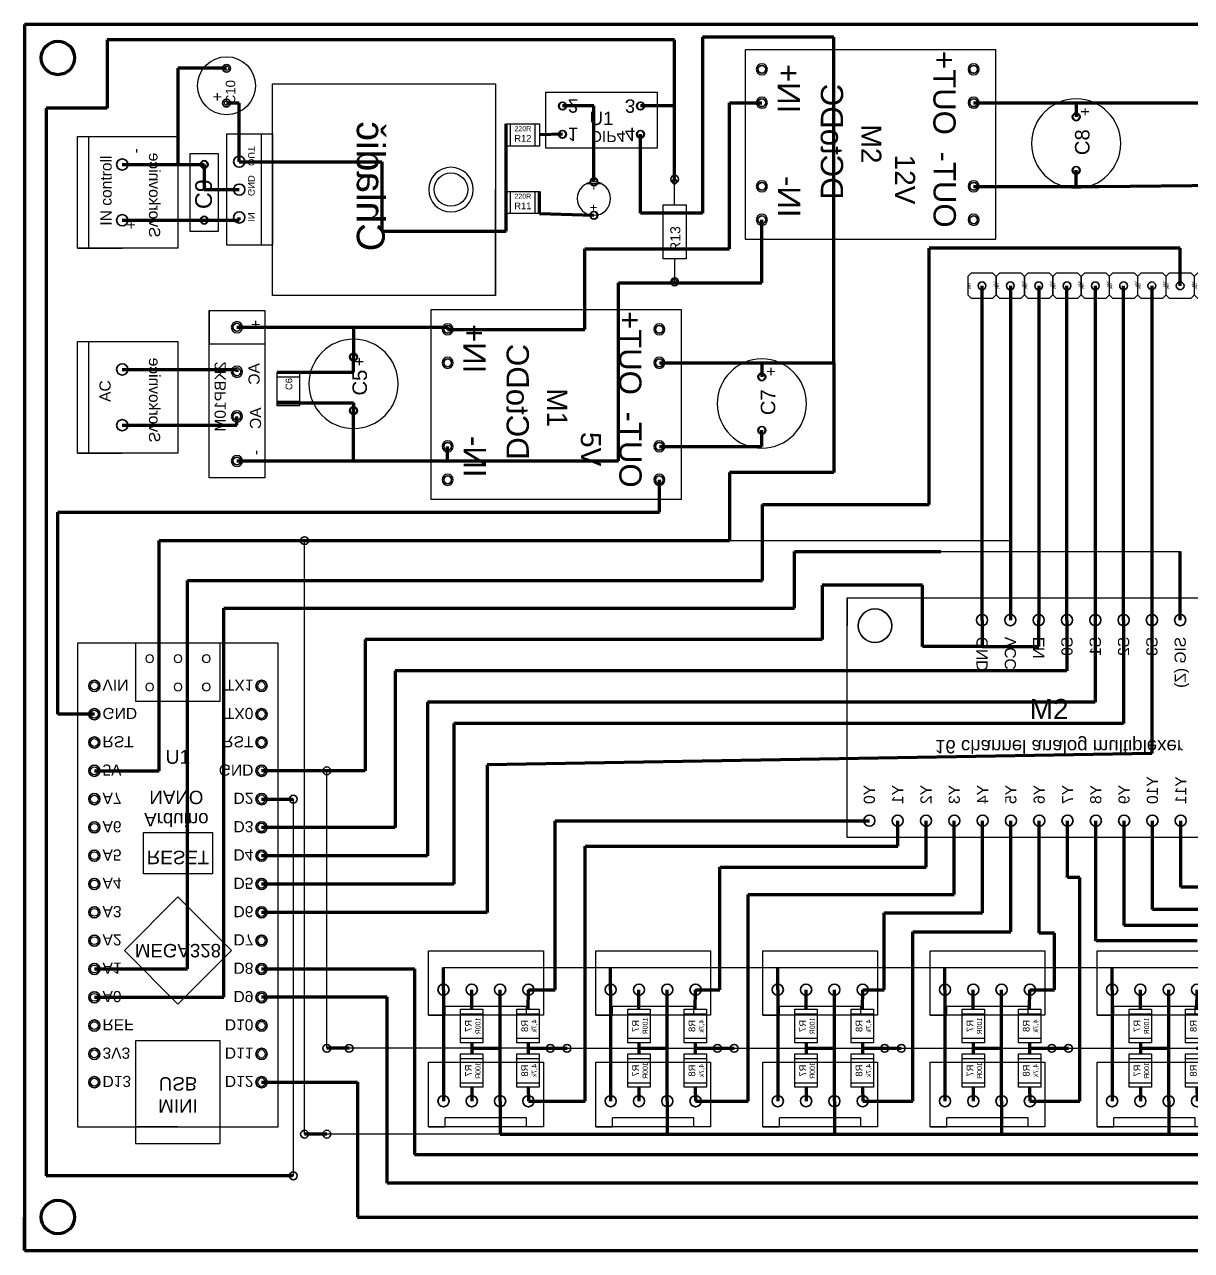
# Model space of a CAD drawing. Header units: millimetres. Extents: x -113 to 59, y -3 to 334.
# Drawn here: x -113.2 to -8.4, y 224.2 to 334.2 of the extents above; entities that cross this region are included whole.
import ezdxf
from ezdxf.enums import TextEntityAlignment as Align

# ---------------------------------------------------------------- set-up
doc = ezdxf.new("R2010")
doc.units = ezdxf.units.MM
for name, color, linetype, lineweight in [('Cesty', 90, 'Continuous', 106), ('Deska', 10, 'Continuous', 70), ('Díry', 106, 'Continuous', 35), ('Díry-šrouby', 10, 'Continuous', 70)]:
    doc.layers.add(name, color=color, linetype=linetype, lineweight=lineweight)
for name, color, linetype in [('Drátové propojky', 172, 'Continuous'), ('Díry-poznámky', 40, 'Continuous'), ('SMD součástky', 172, 'Continuous'), ('Součástky', 212, 'Continuous')]:
    doc.layers.add(name, color=color, linetype=linetype)
doc.styles.get("Standard").update_dxf_attribs({"font": 'arial.ttf'})

# ---------------------------------------------------------------- blocks, each defined once
blk = doc.blocks.new('*U118')
blk.add_circle((0, 0), 0.35)
blk = doc.blocks.new('*U119')
at = {"color": 0, "linetype": 'ByBlock', "lineweight": -2, "transparency": 16777216}
for p in [(-5.08, 2.54), (-2.54, 2.54), (0, 2.54), (-5.08, 0), (-2.54, 0), (0, 0)]:
    blk.add_blockref('*U118', p, dxfattribs=at)
blk = doc.blocks.new('*U120')
blk.add_circle((0, 0), 0.35)
blk = doc.blocks.new('*U121')
at = {"color": 0, "linetype": 'ByBlock', "lineweight": -2, "transparency": 16777216}
for p in [(0, 0), (0, -2.54), (0, -5.08), (0, -7.62), (0, -10.16), (0, -12.7), (0, -15.24), (0, -17.78), (0, -20.32), (0, -22.86), (0, -25.4), (0, -27.94), (0, -30.48), (0, -33.02), (0, -35.56)]:
    blk.add_blockref('*U120', p, dxfattribs=at)
blk = doc.blocks.new('*U122')
blk.add_circle((0, 0), 0.35)
blk = doc.blocks.new('*U123')
at = {"color": 0, "linetype": 'ByBlock', "lineweight": -2, "transparency": 16777216}
for p in [(0, 0), (0, -2.54), (0, -5.08), (0, -7.62), (0, -10.16), (0, -12.7), (0, -15.24), (0, -17.78), (0, -20.32), (0, -22.86), (0, -25.4), (0, -27.94), (0, -30.48), (0, -33.02), (0, -35.56)]:
    blk.add_blockref('*U122', p, dxfattribs=at)
blk = doc.blocks.new('Arduino NANO')
for p, q in [((-3.8, 43.4), (-3.8, 44.9)), ((-3.8, 44.9), (3.8, 44.9)), ((3.8, 44.9), (3.8, 35.7)), ((-9, 0), (-9, 43.4)), ((-9, 43.4), (9, 43.4)), ((0, 43.4), (-3.8, 43.4)), ((-3.8, 35.7), (-3.8, 43.4)), ((0, 43.4), (7.5, 43.4)), ((9, 43.4), (9, 0)), ((3.8, 35.7), (-3.8, 35.7)), ((-4.81, 27.59), (0, 32.4)), ((0, 32.4), (4.81, 27.59)), ((0, 22.78), (-4.81, 27.59)), ((4.81, 27.59), (0, 22.78)), ((3.1, 20.7), (-3.1, 20.7)), ((-3.1, 20.7), (-3.1, 17)), ((3.1, 17), (3.1, 20.7)), ((-3.1, 17), (0, 17)), ((0, 17), (3.1, 17)), ((-3.8, 0), (-3.8, 5.2)), ((-3.8, 5.2), (3.8, 5.2)), ((3.8, 5.2), (3.8, 0)), ((9, 0), (-9, 0)), ((0, 0), (-3.8, 0))]:
    blk.add_line(p, q)
at = {"xscale": -1}
blk.add_blockref('*U123', (-7.5, 39.4), dxfattribs=at)
for name, p in [('*U121', (7.5, 39.4)), ('*U119', (2.54, 1.4))]:
    blk.add_blockref(name, p)
for s, width, insert, char_height, attachment_point in [('MINI\\PUSB', 4.3883, (0, 40.54), 1.2, 5), ('D13', 0.8557, (-6.77, 39.33), 1, 4), ('D12', 0.8557, (6.77, 39.33), 1, 6), ('3V3', 0.8557, (-6.77, 36.79), 1, 4), ('D11', 0.8557, (6.77, 36.79), 1, 6), ('REF', 0.8557, (-6.77, 34.25), 1, 4), ('D10', 0.8557, (6.77, 34.25), 1, 6), ('A0', 0.8557, (-6.77, 31.71), 1, 4), ('D9', 0.8557, (6.77, 31.71), 1, 6), ('A1', 0.8557, (-6.77, 29.17), 1, 4), ('D8', 0.8557, (6.77, 29.17), 1, 6), ('MEGA328', 4.3883, (0, 27.59), 1.2, 5), ('A2', 0.8557, (-6.77, 26.63), 1, 4), ('D7', 0.8557, (6.77, 26.63), 1, 6), ('A3', 0.8557, (-6.77, 24.09), 1, 4), ('D6', 0.8557, (6.77, 24.09), 1, 6), ('A4', 0.8557, (-6.77, 21.55), 1, 4), ('D5', 0.8557, (6.77, 21.55), 1, 6), ('RESET', 4.3883, (0, 19.23), 1.2, 5), ('A5', 0.8557, (-6.77, 19.01), 1, 4), ('D4', 0.8557, (6.77, 19.01), 1, 6), ('A6', 0.8557, (-6.77, 16.47), 1, 4), ('Arduino\\PNANO', 4.3883, (-0.14, 14.84), 1.2, 5), ('D3', 0.8557, (6.77, 16.47), 1, 6), ('A7', 0.8557, (-6.77, 13.93), 1, 4), ('D2', 0.8557, (6.77, 13.93), 1, 6), ('5V', 0.8557, (-6.77, 11.39), 1, 4), ('GND', 0.8557, (6.77, 11.39), 1, 6), ('RST', 0.8557, (-6.77, 8.85), 1, 4), ('RST', 0.8557, (6.77, 8.85), 1, 6), ('GND', 0.8557, (-6.77, 6.31), 1, 4), ('TX0', 0.8557, (6.77, 6.31), 1, 6), ('VIN', 0.8557, (-6.77, 3.77), 1, 4), ('TX1', 0.8557, (6.77, 3.77), 1, 6)]:
    blk.add_mtext_dynamic_manual_height_columns(s, width=width, gutter_width=12.5, heights=[0], dxfattribs=dict(insert=insert, char_height=char_height, attachment_point=attachment_point))
blk.add_attdef('UX', text='', height=1.25).set_placement((0, 10.22), align=Align.MIDDLE_CENTER)
blk = doc.blocks.new('DCtoDC_small')
for p, q in [((0, 0), (0, 22.5)), ((0, 22.5), (17, 22.5)), ((17, 22.5), (17, 0)), ((17, 0), (0, 0))]:
    blk.add_line(p, q)
for centre in [(1.75, 20.5), (4.75, 20.5), (12.25, 20.5), (15.25, 20.5), (1.75, 1.5), (4.75, 1.5), (12.25, 1.5), (15.25, 1.5)]:
    blk.add_circle(centre, 0.5)
at = {"char_height": 2, "attachment_point": 1}
for s, width, insert in [('OUT-', 6.1595, (1.05, 18.91)), ('OUT+', 6.1595, (9.37, 18.89)), ('DCtoDC', 11.4047, (3.55, 8.79)), ('IN-', 6.1595, (1.96, 4.94)), ('IN+', 6.1595, (11.3, 4.92))]:
    blk.add_mtext_dynamic_manual_height_columns(s, width=width, gutter_width=12.5, heights=[0], dxfattribs=dict(at, insert=insert))
blk.add_attdef('VYSTUPNI', (2.88, 13.46), '', height=1.8)
blk.add_attdef('CISLO', text='', height=1.8).set_placement((8.5, 10.43), align=Align.CENTER)
blk = doc.blocks.new('*U205')
blk.add_circle((0, 0), 0.5)
blk = doc.blocks.new('*U206')
at = {"color": 0, "linetype": 'ByBlock', "lineweight": -2, "transparency": 16777216}
for p in [(-17.78, 0), (-15.24, 0), (-12.7, 0), (-10.16, 0), (-7.62, 0), (-5.08, 0), (-2.54, 0), (0, 0)]:
    blk.add_blockref('*U205', p, dxfattribs=at)
blk = doc.blocks.new('*U207')
blk.add_circle((0, 0), 0.5)
blk = doc.blocks.new('*U208')
at = {"color": 0, "linetype": 'ByBlock', "lineweight": -2, "transparency": 16777216}
for p in [(0, 0), (2.54, 0), (5.08, 0), (7.62, 0), (10.16, 0), (12.7, 0), (15.24, 0), (17.78, 0), (20.32, 0), (22.86, 0), (25.4, 0), (27.94, 0), (30.48, 0), (33.02, 0), (35.56, 0), (38.1, 0)]:
    blk.add_blockref('*U207', p, dxfattribs=at)
blk = doc.blocks.new('16-ch-analog-multiplexer')
for p, q in [((42, 21.5), (0, 21.5)), ((0, 21.5), (0, 0)), ((0, 21.5), (0, 20)), ((42, 0), (42, 21.5)), ((0, 0), (0, 2.5)), ((0, 0), (0, 2)), ((0, 0), (42, 0))]:
    blk.add_line(p, q)
for centre in [(2.5, 2.5), (39.5, 2.5)]:
    blk.add_circle(centre, 1.5)
for name, p in [('*U208', (2, 20)), ('*U206', (29.89, 2))]:
    blk.add_blockref(name, p)
at = {"char_height": 1, "rotation": 90}
for s, width, insert, attachment_point in [('Y0', 2.1173, (2, 18.5), 6), ('Y1', 2.1173, (4.54, 18.5), 6), ('Y2', 2.1173, (7.08, 18.5), 6), ('Y3', 2.1173, (9.62, 18.5), 6), ('Y4', 2.1173, (12.16, 18.5), 6), ('Y5', 2.1173, (14.7, 18.5), 6), ('Y6', 2.1173, (17.24, 18.5), 6), ('Y7', 2.1173, (19.78, 18.5), 6), ('Y8', 2.1173, (22.32, 18.5), 6), ('Y9', 2.1173, (24.86, 18.5), 6), ('Y10', 2.1173, (27.4, 18.5), 6), ('Y11', 2.1173, (29.94, 18.5), 6), ('Y12', 2.1173, (32.48, 18.5), 6), ('Y13', 2.1173, (35.02, 18.5), 6), ('Y14', 2.1173, (37.56, 18.5), 6), ('Y15', 2.1173, (40.1, 18.5), 6), ('SIG (Z)', 4.8487, (29.39, 3.5), 1), ('GND', 2.1173, (11.61, 3.5), 1), ('VCC', 2.1173, (14.15, 3.5), 1), ('EN', 2.1173, (16.69, 3.5), 1), ('S0', 2.1173, (19.23, 3.5), 1), ('S1', 2.1173, (21.77, 3.5), 1), ('S2', 2.1173, (24.31, 3.5), 1), ('S3', 2.1173, (26.85, 3.5), 1)]:
    blk.add_mtext_dynamic_manual_height_columns(s, width=width, gutter_width=9, heights=[0], dxfattribs=dict(at, insert=insert, attachment_point=attachment_point))
at = {"insert": (7.88, 13.96), "char_height": 1.2, "attachment_point": 1}
blk.add_mtext_dynamic_manual_height_columns('16 channel analog multiplexer', width=28.0301, gutter_width=9, heights=[0], dxfattribs=at)
blk.add_attdef('CISLO', (16.39, 9.07), '', height=1.8)
blk = doc.blocks.new('*U210')
blk.add_circle((0, 0), 0.5)
blk = doc.blocks.new('*U211')
at = {"color": 0, "linetype": 'ByBlock', "lineweight": -2, "transparency": 16777216}
for p in [(-7.62, 0), (-5.08, 0), (-2.54, 0), (0, 0)]:
    blk.add_blockref('*U210', p, dxfattribs=at)
blk = doc.blocks.new('4-pin-fan-connector')
for p, q in [((8.96, 2.3), (-1.34, 2.3)), ((-1.34, 2.3), (-1.34, -3.5)), ((-1.34, 2.3), (0.16, 2.3)), ((0.16, 2.3), (0.16, 1.5)), ((8.96, 2.3), (7.46, 2.3)), ((7.46, 2.3), (7.46, 1.5)), ((8.96, -3.5), (8.96, 2.3)), ((7.46, 1.5), (0.16, 1.5)), ((8.96, -3.5), (8.96, 0)), ((-1.34, -3.5), (8.96, -3.5))]:
    blk.add_line(p, q)
blk.add_blockref('*U211', (7.62, 0))
blk = doc.blocks.new('*U646')
at = {"layer": 'Součástky', "rotation": 180}
blk.add_blockref('4-pin-fan-connector', (3.81, -0.6), dxfattribs=at)
blk = doc.blocks.new('*U648')
at = {"layer": 'Součástky', "color": 0, "linetype": 'ByBlock', "lineweight": -2, "transparency": 16777216}
for p in [(0, 10), (15, 10), (30, 10), (45, 10), (60, 10), (75, 10), (90, 10), (105, 10), (0, 0), (15, 0), (30, 0), (45, 0), (60, 0), (75, 0), (90, 0), (105, 0)]:
    blk.add_blockref('*U646', p, dxfattribs=at)
blk = doc.blocks.new('Rezistor SMD')
for p, q in [((2.8, 1), (-0.2, 1)), ((-0.2, 1), (-0.2, -1)), ((0.2, 1), (0.2, -1)), ((2.8, 1), (2.3, 1)), ((2.8, 1), (2.4, 1)), ((2.4, 1), (2.4, -1)), ((2.8, -1), (2.8, 1)), ((-0.2, -1), (2.8, -1))]:
    blk.add_line(p, q)
for tag, height, p in [('R', 0.6, (1.3, 0)), ('VALUE', 0.45, (1.3, -0.78))]:
    blk.add_attdef(tag, text='', height=height).set_placement(p, align=Align.CENTER)
blk = doc.blocks.new('*U649')
at = {"layer": 'SMD součástky', "rotation": 90}
for p, values in [((-1.24, -1.3), {'R': 'R7', 'VALUE': '100R'}), ((3.81, -1.3), {'R': 'R8', 'VALUE': '4,7k'})]:
    blk.add_blockref('Rezistor SMD', p, dxfattribs=at).add_auto_attribs(values)
blk = doc.blocks.new('*U650')
at = {"layer": 'Součástky', "color": 0, "linetype": 'ByBlock', "lineweight": -2, "transparency": 16777216}
for p in [(0, 0), (15, 0), (30, 0), (45, 0), (60, 0), (75, 0), (90, 0), (105, 0), (0, -4), (15, -4), (30, -4), (45, -4), (60, -4), (75, -4), (90, -4), (105, -4)]:
    blk.add_blockref('*U649', p, dxfattribs=at)
blk = doc.blocks.new('*U655')
at = {"layer": 'Cesty'}
for p, q in [((1.27, 5), (1.27, -5)), ((-1.27, 0.26), (1.27, 0.26))]:
    blk.add_line(p, q, dxfattribs=at)
blk = doc.blocks.new('*U656')
at = {"layer": 'Cesty', "color": 0, "linetype": 'ByBlock', "lineweight": -2, "transparency": 16777216}
for p in [(0, 0), (15, 0), (30, 0), (45, 0), (60, 0), (75, 0), (90, 0), (105, 0)]:
    blk.add_blockref('*U655', p, dxfattribs=at)
blk = doc.blocks.new('*U657')
at = {"layer": 'Cesty'}
for p, q in [((-3.81, -5), (-3.81, 5)), ((-1.27, 3.76), (-1.27, 5)), ((3.78, 3.76), (3.81, 5)), ((-1.27, -3.24), (-1.27, -5)), ((3.78, -3.24), (3.81, -5))]:
    blk.add_line(p, q, dxfattribs=at)
blk = doc.blocks.new('*U658')
at = {"layer": 'Cesty', "color": 0, "linetype": 'ByBlock', "lineweight": -2, "transparency": 16777216}
for p in [(0, 0), (15, 0), (30, 0), (45, 0), (60, 0), (75, 0), (90, 0), (105, 0)]:
    blk.add_blockref('*U657', p, dxfattribs=at)
blk = doc.blocks.new('*U659')
at = {"layer": 'Cesty'}
for p, q in [((-1.925, 0), (0.075, 0)), ((0.075, 0), (1.575, 0))]:
    blk.add_line(p, q, dxfattribs=at)
at = {"layer": 'Díry'}
for centre in [(0.075, 0), (1.575, 0)]:
    blk.add_circle(centre, 0.35, dxfattribs=at)
blk = doc.blocks.new('*U660')
at = {"layer": 'Díry', "color": 0, "linetype": 'ByBlock', "lineweight": -2, "transparency": 16777216}
for p in [(0, 0), (15, 0), (30, 0), (45, 0), (60, 0), (75, 0), (90, 0), (105, 0)]:
    blk.add_blockref('*U659', p, dxfattribs=at)
blk = doc.blocks.new('*U661')
at = {"layer": 'Drátové propojky'}
blk.add_line((-6.75, 0), (6.75, 0), dxfattribs=at)
blk = doc.blocks.new('*U662')
at = {"layer": 'Drátové propojky', "color": 0, "linetype": 'ByBlock', "lineweight": -2, "transparency": 16777216}
for p in [(0, 0), (15, 0), (30, 0), (45, 0), (60, 0), (75, 0), (90, 0)]:
    blk.add_blockref('*U661', p, dxfattribs=at)
blk = doc.blocks.new('*U663')
at = {"layer": 'Cesty'}
blk.add_line((0, -1.48), (0, 1.48), dxfattribs=at)
blk = doc.blocks.new('*U664')
at = {"layer": 'Cesty', "color": 0, "linetype": 'ByBlock', "lineweight": -2, "transparency": 16777216}
for p in [(0, 0), (15, 0), (30, 0), (45, 0), (60, 0), (75, 0), (90, 0), (105, 0)]:
    blk.add_blockref('*U663', p, dxfattribs=at)
blk = doc.blocks.new('*U651')
at = {"layer": 'Cesty'}
blk.add_line((0, 1), (0, -1), dxfattribs=at)
blk = doc.blocks.new('*U652')
at = {"layer": 'Cesty', "color": 0, "linetype": 'ByBlock', "lineweight": -2, "transparency": 16777216}
for p in [(0, 0), (15, 0), (30, 0), (45, 0), (60, 0), (75, 0), (90, 0), (105, 0)]:
    blk.add_blockref('*U651', p, dxfattribs=at)
blk = doc.blocks.new('Oboustraný kolík přímý (1pin)')
for p, q in [((-2.5, -0.3), (-2.2, 0)), ((-0.3, 0), (-2.2, 0)), ((-0.3, 0), (0, -0.3)), ((-2.5, -0.3), (-2.5, -2)), ((0, -2), (0, -0.3)), ((-2.5, -2), (-2.2, -2.3)), ((0, -2), (-0.3, -2.3)), ((-2.2, -2.3), (-0.3, -2.3))]:
    blk.add_line(p, q)
blk.add_circle((-1.25, -1.15), 0.35)
at = {"char_height": 0.2, "attachment_point": 1}
for insert, rotation in [((-2.24, -0.84), 270), ((-0.24, -1.61), 90)]:
    blk.add_mtext_dynamic_manual_height_columns('řada', width=0.3606, gutter_width=12.5, heights=[0], dxfattribs=dict(at, insert=insert, rotation=rotation))
blk = doc.blocks.new('Oboustraný kolík přímý')
at = {"layer": 'Součástky'}
blk.add_blockref('Oboustraný kolík přímý (1pin)', (0, 0), dxfattribs=at)
blk = doc.blocks.new('*U653')
at = {"layer": 'Cesty'}
blk.add_blockref('Oboustraný kolík přímý', (1.25, 1.15), dxfattribs=at)
blk = doc.blocks.new('*U654')
at = {"layer": 'Cesty', "color": 0, "linetype": 'ByBlock', "lineweight": -2, "transparency": 16777216}
for p in [(0, 0), (2.54, 0), (5.08, 0), (7.62, 0), (10.16, 0), (12.7, 0), (15.24, 0), (17.78, 0), (20.32, 0)]:
    blk.add_blockref('*U653', p, dxfattribs=at)
blk = doc.blocks.new('Svorkovnice')
for p, q in [((7.5, 5), (-2.5, 5)), ((-2.5, 5), (-2.5, -4)), ((7.5, -4), (7.5, 5)), ((-2.5, -4), (-2.5, 0)), ((-2.5, -4), (-2.5, -3)), ((-2.5, -3), (7.5, -3)), ((-2.5, -4), (7.5, -4))]:
    blk.add_line(p, q)
for centre in [(0, 0), (5, 0)]:
    blk.add_circle(centre, 0.5)
at = {"insert": (-1.55, 3.4), "char_height": 1, "attachment_point": 1}
blk.add_mtext_dynamic_manual_height_columns('Svorkovnice', width=1.7485, gutter_width=12.5, heights=[0], dxfattribs=at)
blk = doc.blocks.new('*U231')
blk.add_circle((0, 0), 0.5)
blk = doc.blocks.new('*U232')
at = {"color": 0, "linetype": 'ByBlock', "lineweight": -2, "transparency": 16777216}
for p in [(-12, 0), (-8, 0), (-4, 0), (0, 0)]:
    blk.add_blockref('*U231', p, dxfattribs=at)
blk = doc.blocks.new('Diodový můstek 2KBP10M')
for p, q in [((13.5, 2.5), (-1.5, 2.5)), ((-1.5, 2.5), (-1.5, -2.5)), ((-1.5, 2.5), (1.5, 2.5)), ((1.5, 2.5), (1.5, -2.5)), ((13.5, -2.5), (13.5, 2.5)), ((-1.5, -2.5), (13.5, -2.5))]:
    blk.add_line(p, q)
blk.add_blockref('*U232', (12, 0))
at = {"char_height": 1, "attachment_point": 1}
for s, insert in [('2KBP10M', (3.08, 2)), ('AC', (3.22, -1.04)), ('+', (-0.65, -1.17)), ('AC', (7.19, -1.17)), ('-', (11.01, -1.17))]:
    blk.add_mtext_dynamic_manual_height_columns(s, width=2.8197, gutter_width=12.5, heights=[0], dxfattribs=dict(at, insert=insert))
blk = doc.blocks.new('*U236')
blk.add_circle((0, 0), 0.3)
blk = doc.blocks.new('*U235')
at = {"color": 0, "linetype": 'ByBlock', "lineweight": -2, "transparency": 16777216}
for p in [(0, 0), (4.8, 0)]:
    blk.add_blockref('*U236', p, dxfattribs=at)
blk = doc.blocks.new('BLOCK5')
blk.add_circle((2.4, 0), 4)
blk.add_blockref('*U235', (0, 0))
blk.add_attdef('C', (1.11, -1.2), '', height=1.3)
blk = doc.blocks.new('Kondenzátor SMD 1206')
for p, q in [((2.8, 1), (-0.2, 1)), ((-0.2, 1), (-0.2, -1)), ((0.2, 1), (0.2, -1)), ((2.8, 1), (2.3, 1)), ((2.8, 1), (2.4, 1)), ((2.4, 1), (2.4, -1)), ((2.8, -1), (2.8, 1)), ((-0.2, -1), (2.8, -1))]:
    blk.add_line(p, q)
blk.add_attdef('C', (0.32, -0.36), '', height=0.6)
blk = doc.blocks.new('*U667')
at = {"layer": 'Díry'}
blk.add_circle((0, 0), 0.5, dxfattribs=at)
blk = doc.blocks.new('*U668')
at = {"layer": 'Díry', "color": 0, "linetype": 'ByBlock', "lineweight": -2, "transparency": 16777216}
for p in [(0, 0), (15, 0), (0, -2.54), (15, -2.54), (0, -5.08), (15, -5.08), (0, -7.62), (15, -7.62), (0, -10.16), (15, -10.16), (0, -12.7), (15, -12.7), (0, -15.24), (15, -15.24), (0, -17.78), (15, -17.78), (0, -20.32), (15, -20.32), (0, -22.86), (15, -22.86), (0, -25.4), (15, -25.4), (0, -27.94), (15, -27.94), (0, -30.48), (15, -30.48), (0, -33.02), (15, -33.02), (0, -35.56), (15, -35.56)]:
    blk.add_blockref('*U667', p, dxfattribs=at)
blk = doc.blocks.new('*U669')
at = {"layer": 'Díry'}
blk.add_circle((0, 0), 0.5, dxfattribs=at)
blk = doc.blocks.new('*U670')
at = {"layer": 'Díry', "color": 0, "linetype": 'ByBlock', "lineweight": -2, "transparency": 16777216}
for p in [(0, 0), (2.54, 0), (5.08, 0), (7.62, 0), (0, -10), (2.54, -10), (5.08, -10), (7.62, -10)]:
    blk.add_blockref('*U669', p, dxfattribs=at)
blk = doc.blocks.new('*U665')
at = {"layer": 'Díry'}
blk.add_blockref('*U670', (-3.81, 5), dxfattribs=at)
blk = doc.blocks.new('*U666')
at = {"layer": 'Díry', "color": 0, "linetype": 'ByBlock', "lineweight": -2, "transparency": 16777216}
for p in [(0, 0), (15, 0), (30, 0), (45, 0), (60, 0), (75, 0), (90, 0), (105, 0)]:
    blk.add_blockref('*U665', p, dxfattribs=at)
blk = doc.blocks.new('*U280')
blk.add_circle((0, 0), 0.5)
blk = doc.blocks.new('*U281')
at = {"color": 0, "linetype": 'ByBlock', "lineweight": -2, "transparency": 16777216}
for p in [(0, 0), (2.5, 0), (5, 0)]:
    blk.add_blockref('*U280', p, dxfattribs=at)
blk = doc.blocks.new('L7812')
for p, q in [((7.5, 3), (-2.5, 3)), ((-2.5, 3), (-2.5, -1.1)), ((-2.5, 3), (-2.5, 2)), ((-2.5, 3), (-2.5, 0)), ((7.5, -1.1), (7.5, 3)), ((-2.5, 2), (7.5, 2)), ((-2.5, -1.1), (7.5, -1.1))]:
    blk.add_line(p, q)
blk.add_blockref('*U281', (0, 0))
at = {"char_height": 0.6, "attachment_point": 1}
for s, insert in [('IN', (-0.38, 1.39)), ('GND', (1.92, 1.39)), ('OUT', (4.62, 1.39))]:
    blk.add_mtext_dynamic_manual_height_columns(s, width=0.9779, gutter_width=12.5, heights=[0], dxfattribs=dict(at, insert=insert))
blk = doc.blocks.new('Chladič')
for p, q in [((-9.5, 20), (-9.5, 0)), ((9.5, 20), (-9.5, 20)), ((-9.5, 20), (0, 20)), ((9.5, 0), (9.5, 20)), ((-9.5, 0), (9.5, 0))]:
    blk.add_line(p, q)
blk.add_circle((0, 16), 2)
at = {"insert": (-5.54, 10.05), "char_height": 2.5, "attachment_point": 1}
blk.add_mtext_dynamic_manual_height_columns('Chladič', width=10.8294, gutter_width=12.5, heights=[0], dxfattribs=at)
blk = doc.blocks.new('Kondenzátor-roztec-5mm')
at = {"layer": 'Součástky'}
for p, q in [((6, 1.25), (-1, 1.25)), ((-1, 1.25), (-1, -1.25)), ((6, -1.25), (6, 1.25)), ((-1, -1.25), (6, -1.25))]:
    blk.add_line(p, q, dxfattribs=at)
for centre in [(0, 0), (5, 0)]:
    blk.add_circle(centre, 0.3, dxfattribs=at)
blk.add_attdef('C', (1.31, -0.69), '', height=1.5, dxfattribs=at)
blk = doc.blocks.new('*U200')
blk.add_circle((0, 0), 0.3)
blk = doc.blocks.new('*U199')
at = {"color": 0, "linetype": 'ByBlock', "lineweight": -2, "transparency": 16777216}
for p in [(0, 0), (4.8, 0)]:
    blk.add_blockref('*U200', p, dxfattribs=at)
blk = doc.blocks.new('BLOCK4')
blk.add_circle((2.4, 0), 4)
blk.add_blockref('*U199', (0, 0))
blk.add_attdef('C', (1.11, -1.2), '', height=1.3)
blk = doc.blocks.new('Dip4_IO')
for p, q in [((8.5, 1.23), (-1.5, 1.23)), ((-1.5, 1.23), (-1.5, -3.77)), ((8.5, -3.77), (8.5, 1.23)), ((-1.5, -3.77), (8.5, -3.77))]:
    blk.add_line(p, q)
for centre in [(0, 0), (7, 0), (0, -2.54), (7, -2.54)]:
    blk.add_circle(centre, 0.3)
for s, width, gutter_width, insert, char_height, attachment_point in [('1', 1.2863, 6, (0.47, 0), 1.2, 4), ('DIP4', 2.3875, 12.5, (2.53, 0.7), 1, 1), ('4', 1.2863, 6, (6.53, 0), 1.2, 6), ('2', 1.2863, 6, (0.47, -2.54), 1.2, 4), ('3', 1.2863, 6, (6.53, -2.54), 1.2, 6)]:
    blk.add_mtext_dynamic_manual_height_columns(s, width=width, gutter_width=gutter_width, heights=[0], dxfattribs=dict(insert=insert, char_height=char_height, attachment_point=attachment_point))
blk.add_attdef('IONUM', text='', height=1.2).set_placement((3.5, -2.02), align=Align.CENTER)
blk = doc.blocks.new('Kontrolka')
at = {"layer": 'Součástky'}
blk.add_line((2.83, 0.7), (2.83, -0.7), dxfattribs=at)
for centre, radius in [((1.5, 0), 1.5), ((0, 0), 0.3), ((3, 0), 0.3)]:
    blk.add_circle(centre, radius, dxfattribs=at)
at = {"layer": 'Součástky', "char_height": 0.8, "attachment_point": 1}
for s, insert in [('+', (0.37, 0.37)), ('-', (2.26, 0.48))]:
    blk.add_mtext_dynamic_manual_height_columns(s, width=0.9829, gutter_width=6.5, heights=[0], dxfattribs=dict(at, insert=insert))
blk = doc.blocks.new('Rezistor')
for p, q in [((3, 0), (0, 0)), ((10, 1.5), (3, 1.5)), ((3, 1.5), (3, -1.5)), ((10, -1.5), (10, 1.5)), ((10, 0), (13, 0)), ((3, -1.5), (10, -1.5))]:
    blk.add_line(p, q)
for centre in [(0, 0), (13, 0)]:
    blk.add_circle(centre, 0.3)
blk.add_attdef('R', (5.73, -0.74), '', height=1.3)

msp = doc.modelspace()

# ---------------------------------------------------------------- linework, layer by layer
at = {"layer": 'Cesty'}
for p, q in [((-54.82, 332.83), (-105.75, 332.83)), ((-105.75, 332.83), (-105.75, 326.68)), ((-54.82, 326.88), (-54.82, 332.83)), ((-40.53, 333.06), (-52.32, 333.06)), ((-52.32, 333.06), (-52.32, 324.34)), ((-40.53, 303.84), (-40.53, 333.06)), ((-95.03, 330.26), (-99.39, 330.26)), ((-99.39, 330.26), (-99.39, 321.63)), ((-93.89, 327.14), (-95.03, 327.14)), ((-93.89, 321.88), (-93.89, 327.14)), ((-62.06, 326.88), (-64.88, 326.88)), ((-62.06, 320.07), (-62.06, 326.88)), ((-54.82, 326.88), (-57.88, 326.88)), ((-54.82, 320.1), (-54.82, 326.88)), ((-49.88, 314.07), (-49.88, 327.17)), ((-49.88, 327.17), (-46.99, 327.17)), ((-27.99, 327.17), (-18.79, 327.17)), ((-18.79, 327.17), (-18.79, 325.91)), ((-18.79, 327.17), (-10.67, 327.17)), ((-10.67, 327.17), (4.06, 327.17)), ((-105.75, 326.68), (-111.22, 326.68)), ((-111.22, 326.68), (-111.22, 230.89)), ((-69.94, 315.65), (-69.94, 325.28)), ((-64.88, 324.34), (-66.94, 324.28)), ((-57.88, 317.27), (-57.88, 324.34)), ((-52.32, 324.34), (-52.32, 317.27)), ((-104.39, 321.63), (-97.04, 321.63)), ((-97.04, 321.63), (-97.04, 319.38)), ((-93.89, 321.88), (-81.1, 321.88)), ((-81.1, 321.88), (-81.1, 315.65)), ((-18.79, 319.67), (-18.79, 321.11)), ((-97.04, 319.38), (-93.89, 319.38)), ((-66.94, 317.22), (-66.94, 319.22)), ((-27.99, 319.67), (-18.79, 319.67)), ((-18.79, 319.67), (-16.73, 319.67)), ((-16.73, 319.67), (-2.01, 319.83)), ((-93.89, 316.63), (-93.89, 316.88)), ((-66.94, 317.22), (-62.06, 317.07)), ((-52.32, 317.27), (-57.88, 317.27)), ((-104.39, 316.63), (-93.89, 316.63)), ((-46.99, 311.01), (-46.99, 316.67)), ((-81.1, 315.65), (-69.94, 315.65)), ((-62.89, 306.84), (-62.89, 314.07)), ((-62.89, 314.07), (-49.88, 314.07)), ((-9.45, 314.13), (-31.99, 314.13)), ((-31.99, 291.12), (-31.99, 314.13)), ((-9.45, 310.75), (-9.45, 314.13)), ((-59.85, 295.03), (-59.85, 311.01)), ((-59.85, 311.01), (-46.99, 311.01)), ((-27.23, 280.75), (-27.23, 310.75)), ((-24.69, 310.75), (-24.69, 280.75)), ((-22.15, 310.75), (-22.15, 280.75)), ((-19.61, 280.75), (-19.61, 310.75)), ((-17.07, 310.75), (-17.07, 280.75)), ((-14.53, 280.75), (-14.53, 310.75)), ((-11.99, 310.75), (-11.99, 280.75)), ((-94.1, 307.03), (-83.63, 307.03)), ((-83.63, 307.03), (-83.63, 304.35)), ((-83.63, 307.03), (-75.19, 307.03)), ((-75.19, 307.03), (-75.19, 306.84)), ((-75.19, 306.84), (-62.89, 306.84)), ((-83.63, 302.99), (-83.63, 304.35)), ((-56.19, 303.84), (-46.99, 303.84)), ((-46.99, 303.84), (-46.99, 302.58)), ((-46.99, 303.84), (-40.53, 303.84)), ((-40.53, 303.84), (-40.53, 293.98)), ((-104.39, 303.24), (-94.1, 303.24)), ((-94.1, 303.24), (-94.1, 303.24)), ((-94.1, 303.24), (-94.1, 303.03)), ((-90.49, 302.99), (-83.63, 302.99)), ((-90.49, 300.24), (-83.63, 300.24)), ((-83.63, 300.24), (-83.63, 299.55)), ((-83.63, 295.03), (-83.63, 299.55)), ((-104.39, 298.24), (-94.1, 298.24)), ((-94.1, 298.24), (-94.1, 299.03)), ((-46.99, 296.34), (-46.99, 297.78)), ((-75.19, 295.03), (-75.19, 296.34)), ((-56.19, 296.34), (-46.99, 296.34)), ((-94.1, 295.03), (-83.63, 295.03)), ((-83.63, 295.03), (-75.19, 295.03)), ((-75.19, 295.03), (-72.9, 295.03)), ((-72.9, 295.03), (-59.85, 295.03)), ((-40.53, 293.98), (-49.89, 293.98)), ((-49.89, 293.98), (-49.89, 287.88)), ((-56.19, 290.45), (-56.19, 293.34)), ((-110.16, 272.31), (-110.16, 290.45)), ((-110.16, 290.45), (-56.19, 290.45)), ((-46.93, 284.29), (-46.93, 291.12)), ((-46.93, 291.12), (-31.99, 291.12)), ((-101.07, 267.23), (-101.07, 287.88)), ((-101.07, 287.88), (-86.03, 287.88)), ((-86.03, 287.88), (-49.89, 287.88)), ((-44.07, 281.83), (-44.07, 286.91)), ((-44.07, 286.91), (-30.94, 286.91)), ((-9.45, 280.75), (-9.45, 286.91)), ((-98.53, 249.45), (-98.53, 284.29)), ((-98.53, 284.29), (-46.93, 284.29)), ((-32.56, 283.89), (-41.57, 283.89)), ((-41.57, 283.89), (-41.57, 279.01)), ((-32.56, 278.38), (-32.56, 283.89)), ((-95.28, 246.91), (-95.28, 281.83)), ((-95.28, 281.83), (-44.07, 281.83)), ((-27.23, 280.75), (-27.23, 278.38)), ((-22.15, 278.38), (-22.15, 280.75)), ((-19.61, 280.75), (-19.61, 276.2)), ((-17.07, 280.75), (-17.07, 273.38)), ((-14.53, 280.75), (-14.53, 271.48)), ((-11.99, 280.75), (-11.99, 268.79)), ((-41.57, 279.01), (-82.6, 279.01)), ((-82.6, 279.01), (-82.6, 267.23)), ((-27.23, 278.38), (-32.56, 278.38)), ((-27.23, 278.38), (-22.15, 278.38)), ((-19.61, 276.2), (-79.91, 276.2)), ((-79.91, 276.2), (-79.91, 262.15)), ((-17.07, 273.38), (-77, 273.38)), ((-77, 273.38), (-77, 259.61)), ((-106.89, 272.31), (-110.16, 272.31)), ((-14.53, 271.48), (-74.64, 271.48)), ((-74.64, 271.48), (-74.64, 257.07)), ((-11.99, 268.79), (-71.64, 267.76)), ((-71.64, 267.76), (-71.64, 254.53)), ((-106.89, 267.23), (-101.07, 267.23)), ((-82.6, 267.23), (-91.89, 267.23)), ((-91.89, 264.69), (-89.04, 264.69)), ((-79.91, 262.15), (-91.89, 262.15)), ((-65.55, 247.59), (-65.55, 262.75)), ((-65.55, 262.75), (-37.34, 262.75)), ((-34.8, 260.47), (-34.8, 262.75)), ((-32.26, 258.57), (-32.26, 262.75)), ((-29.72, 256.12), (-29.72, 262.75)), ((-27.18, 254.48), (-27.18, 262.75)), ((-24.64, 252.77), (-24.64, 262.75)), ((-22.1, 252.66), (-22.1, 262.75)), ((-19.56, 257.65), (-19.56, 262.75)), ((-17.02, 251.98), (-17.02, 262.75)), ((-14.48, 253.34), (-14.48, 262.75)), ((-11.94, 254.79), (-11.94, 262.75)), ((-9.4, 256.78), (-9.4, 262.75)), ((-77, 259.61), (-91.89, 259.61)), ((-62.85, 237.59), (-62.85, 260.47)), ((-62.85, 260.47), (-34.8, 260.47)), ((-50.75, 247.59), (-50.75, 258.57)), ((-50.75, 258.57), (-32.26, 258.57)), ((-18.45, 257.65), (-19.56, 257.65)), ((-18.45, 237.59), (-18.45, 257.65)), ((-74.64, 257.07), (-91.89, 257.07)), ((11.8, 256.78), (-9.4, 256.78)), ((-48.23, 237.59), (-48.23, 256.12)), ((-48.23, 256.12), (-29.72, 256.12)), ((-71.64, 254.53), (-91.89, 254.53)), ((-36.02, 247.59), (-36.02, 254.48)), ((-36.02, 254.48), (-27.18, 254.48)), ((7.06, 254.79), (-11.94, 254.79)), ((-3.22, 253.34), (-14.48, 253.34)), ((-33.45, 237.59), (-33.45, 252.77)), ((-33.45, 252.77), (-24.64, 252.77)), ((-20.73, 252.66), (-22.1, 252.66)), ((-20.73, 247.59), (-20.73, 252.66)), ((-7.94, 251.98), (-17.02, 251.98)), ((-106.89, 249.45), (-98.53, 249.45)), ((-91.89, 249.45), (-78.16, 249.45)), ((-78.16, 249.45), (-78.16, 232.81)), ((-67.94, 247.59), (-65.55, 247.59)), ((-52.94, 247.59), (-50.75, 247.59)), ((-37.94, 247.59), (-36.02, 247.59)), ((-22.94, 247.59), (-20.73, 247.59)), ((-106.89, 246.91), (-95.28, 246.91)), ((-80.6, 246.91), (-91.89, 246.91)), ((-80.6, 230.24), (-80.6, 246.91)), ((-84.03, 242.33), (-86.03, 242.33)), ((-73.02, 242.83), (-73.02, 241.83)), ((-67.97, 242.83), (-67.97, 241.83)), ((-58.02, 242.83), (-58.02, 241.83)), ((-52.97, 242.83), (-52.97, 241.83)), ((-43.02, 242.83), (-43.02, 241.83)), ((-37.97, 242.83), (-37.97, 241.83)), ((-28.02, 242.83), (-28.02, 241.83)), ((-22.97, 242.83), (-22.97, 241.83)), ((-13.02, 242.83), (-13.02, 241.83)), ((-91.89, 239.29), (-83.28, 239.29)), ((-83.28, 239.29), (-83.28, 227.19)), ((-67.94, 237.59), (-62.85, 237.59)), ((-52.94, 237.59), (-48.23, 237.59)), ((-37.94, 237.59), (-33.45, 237.59)), ((-22.94, 237.59), (-18.45, 237.59)), ((-86.03, 234.63), (-88.03, 234.63)), ((-70.48, 234.63), (34.52, 234.63)), ((-78.16, 232.81), (54.82, 232.81)), ((-89.04, 230.89), (-111.22, 230.89)), ((57.04, 230.24), (-80.6, 230.24)), ((-83.28, 227.19), (47.68, 227.19))]:
    msp.add_line(p, q, dxfattribs=at)
at = {"layer": 'Deska'}
for p, q in [((58.84, 334.19), (-113.16, 334.19)), ((-113.16, 334.19), (-113.16, 224.19)), ((-113.16, 224.19), (58.84, 224.19))]:
    msp.add_line(p, q, dxfattribs=at)
at = {"layer": 'Drátové propojky'}
for p, q in [((-88.03, 234.63), (-88.03, 287.88)), ((-49.89, 287.88), (-24.69, 287.88)), ((-30.94, 286.91), (-9.45, 286.91)), ((-86.03, 242.33), (-86.03, 267.23)), ((-89.04, 264.69), (-89.04, 230.89)), ((-75.56, 249.59), (29.44, 249.59)), ((-65.97, 242.33), (-84.03, 242.33)), ((-70.48, 234.63), (-86.03, 234.63))]:
    msp.add_line(p, q, dxfattribs=at)
at = {"layer": 'Díry'}
for centre, radius in [((-95.03, 330.26), 0.35), ((-46.99, 330.17), 0.35), ((-27.99, 330.17), 0.35), ((-95.03, 327.14), 0.35), ((-64.88, 326.88), 0.35), ((-57.88, 326.88), 0.35), ((-46.99, 327.17), 0.35), ((-27.99, 327.17), 0.35), ((-18.79, 325.91), 0.35), ((-64.88, 324.34), 0.35), ((-57.88, 324.34), 0.35), ((-93.89, 321.88), 0.5), ((-104.39, 321.63), 0.5), ((-97.04, 321.63), 0.35), ((-18.79, 321.11), 0.35), ((-62.06, 320.07), 0.35), ((-54.82, 320.31), 0.35), ((-93.89, 319.38), 0.5), ((-46.99, 319.67), 0.35), ((-27.99, 319.67), 0.35), ((-104.39, 316.63), 0.5), ((-97.04, 316.63), 0.35), ((-93.89, 316.88), 0.5), ((-62.06, 317.07), 0.35), ((-46.99, 316.67), 0.35), ((-27.99, 316.67), 0.35), ((-54.82, 311.1), 0.35), ((-27.23, 310.75), 0.35), ((-24.69, 310.75), 0.35), ((-22.15, 310.75), 0.35), ((-19.61, 310.75), 0.35), ((-17.07, 310.75), 0.35), ((-14.53, 310.75), 0.35), ((-11.99, 310.75), 0.35), ((-9.45, 310.75), 0.35), ((-94.1, 307.03), 0.35), ((-75.19, 306.84), 0.35), ((-56.19, 306.84), 0.35), ((-104.39, 303.24), 0.5), ((-83.63, 304.35), 0.35), ((-75.19, 303.84), 0.35), ((-56.19, 303.84), 0.35), ((-94.1, 303.03), 0.35), ((-46.99, 302.58), 0.35), ((-94.1, 299.03), 0.35), ((-83.63, 299.55), 0.35), ((-104.39, 298.24), 0.5), ((-46.99, 297.78), 0.35), ((-75.19, 296.34), 0.35), ((-56.19, 296.34), 0.35), ((-94.1, 295.03), 0.35), ((-75.19, 293.34), 0.35), ((-56.19, 293.34), 0.35), ((-88.03, 287.88), 0.35), ((-27.23, 280.75), 0.5), ((-24.69, 280.75), 0.5), ((-22.15, 280.75), 0.5), ((-19.61, 280.75), 0.5), ((-17.07, 280.75), 0.5), ((-14.53, 280.75), 0.5), ((-11.99, 280.75), 0.5), ((-9.45, 280.75), 0.5), ((-86.03, 267.23), 0.35), ((-89.04, 264.69), 0.35), ((-37.34, 262.75), 0.5), ((-34.8, 262.75), 0.5), ((-32.26, 262.75), 0.5), ((-29.72, 262.75), 0.5), ((-27.18, 262.75), 0.5), ((-24.64, 262.75), 0.5), ((-22.1, 262.75), 0.5), ((-19.56, 262.75), 0.5), ((-17.02, 262.75), 0.5), ((-14.48, 262.75), 0.5), ((-11.94, 262.75), 0.5), ((-9.4, 262.75), 0.5), ((-86.03, 242.33), 0.35), ((-84.03, 242.33), 0.35), ((-88.03, 234.63), 0.35), ((-86.03, 234.63), 0.35), ((-89.04, 230.89), 0.35)]:
    msp.add_circle(centre, radius, dxfattribs=at)
at = {"layer": 'Díry-poznámky'}
for centre in [(-74.89, 319.38), (-36.84, 280.25)]:
    msp.add_circle(centre, 1.5, dxfattribs=at)
at = {"layer": 'Díry-šrouby'}
msp.add_line((-113.16, 224.19), (-113.16, 227.19), dxfattribs=at)
for centre in [(-110.16, 331.19), (-110.16, 227.19)]:
    msp.add_circle(centre, 1.5, dxfattribs=at)

# ---------------------------------------------------------------- block references
at = {"layer": 'Cesty'}
ref = msp.add_blockref('Kondenzátor-roztec-5mm', (-97.04, 321.63), dxfattribs=dict(at, xscale=-1, rotation=90))
ref.add_attrib('C', 'C9', (-96.34, 317.63), dxfattribs={"layer": 'Součástky', "height": 1.5, "rotation": 90})
at = {"layer": 'Cesty', "xscale": -1}
for name, p, rotation in [('Kontrolka', (-62.06, 317.07), 270), ('*U654', (-27.23, 310.75), 180), ('*U652', (-75.56, 248.59), 180), ('*U658', (-71.75, 242.59), 180), ('*U656', (-71.75, 242.59), 180), ('*U664', (-70.48, 236.11), 180)]:
    msp.add_blockref(name, p, dxfattribs=dict(at, rotation=rotation))
at = {"layer": 'Drátové propojky', "xscale": -1, "rotation": 180}
msp.add_blockref('*U662', (-57.72, 242.33), dxfattribs=at)
at = {"layer": 'Díry', "xscale": -1, "rotation": 180}
for name, p in [('*U668', (-106.89, 239.29)), ('*U666', (-71.75, 242.59)), ('*U660', (-66.05, 242.33))]:
    msp.add_blockref(name, p, dxfattribs=at)
at = {"layer": 'SMD součástky'}
ref = msp.add_blockref('Rezistor SMD', (-69.74, 324.28), dxfattribs=dict(at, xscale=-1, rotation=180))
ref.add_attrib('R', 'R12', dxfattribs={"layer": '0', "height": 0.6}).set_placement((-68.44, 323.68), align=Align.CENTER)
ref.add_attrib('VALUE', '220R', dxfattribs={"layer": '0', "height": 0.45}).set_placement((-68.44, 324.62), align=Align.CENTER)
ref = msp.add_blockref('Rezistor SMD', (-69.74, 318.22), dxfattribs=dict(at, xscale=-1, rotation=180))
ref.add_attrib('R', 'R11', dxfattribs={"layer": '0', "height": 0.6}).set_placement((-68.44, 317.62), align=Align.CENTER)
ref.add_attrib('VALUE', '220R', dxfattribs={"layer": '0', "height": 0.45}).set_placement((-68.44, 318.56), align=Align.CENTER)
ref = msp.add_blockref('Kondenzátor SMD 1206', (-89.49, 302.79), dxfattribs=dict(at, xscale=-1, rotation=90))
ref.add_attrib('C', 'C6', (-89.13, 301.4), dxfattribs={"layer": '0', "height": 0.6, "rotation": 90})
at = {"layer": 'Součástky'}
ref = msp.add_blockref('BLOCK4', (-95.03, 327.14), dxfattribs=dict(at, xscale=0.65, yscale=0.65, zscale=0.65, rotation=90.00000000000001))
ref.add_attrib('C', 'C10', (-94.25, 327.04), dxfattribs={"layer": '0', "height": 0.845, "rotation": 90})
ref = msp.add_blockref('DCtoDC_small', (-48.49, 314.92), dxfattribs=dict(at, xscale=-1, rotation=270))
ref.add_attrib('VYSTUPNI', '12V', (-35.04, 322.52), dxfattribs={"layer": '0', "height": 1.8, "rotation": 270})
ref.add_attrib('CISLO', 'M2', dxfattribs={"layer": '0', "height": 1.8, "rotation": 270}).set_placement((-38.07, 323.47), align=Align.CENTER)
at = {"layer": 'Součástky', "xscale": -1}
for name, p, rotation in [('Chladič', (-90.89, 319.38), 270), ('Svorkovnice', (-104.39, 316.63), 270), ('L7812', (-93.89, 316.88), 270), ('Diodový můstek 2KBP10M', (-94.1, 307.03), 90), ('Svorkovnice', (-104.39, 298.24), 270), ('*U650', (-71.78, 240.33), 180)]:
    msp.add_blockref(name, p, dxfattribs=dict(at, rotation=rotation))
at = {"layer": 'Součástky'}
ref = msp.add_blockref('Dip4_IO', (-64.88, 324.34), dxfattribs=dict(at, xscale=-1, rotation=180))
ref.add_attrib('IONUM', 'U1', dxfattribs={"layer": '0', "height": 1.2}).set_placement((-61.38, 325.17), align=Align.CENTER)
ref = msp.add_blockref('BLOCK5', (-18.79, 325.91), dxfattribs=dict(at, xscale=-1, rotation=90))
ref.add_attrib('C', 'C8', (-17.59, 322.47), dxfattribs={"layer": '0', "height": 1.3, "rotation": 90})
ref = msp.add_blockref('Rezistor', (-54.82, 320.1), dxfattribs=dict(at, xscale=-0.6923076923076923, yscale=0.6923076923076923, zscale=0.6923076923076923, rotation=90))
ref.add_attrib('R', 'R13', (-54.31, 313.79), dxfattribs={"layer": '0', "height": 0.9, "rotation": 90})
ref = msp.add_blockref('DCtoDC_small', (-76.69, 291.59), dxfattribs=dict(at, xscale=-1, rotation=270))
ref.add_attrib('VYSTUPNI', '5V', (-63.23, 297.63), dxfattribs={"layer": '0', "height": 1.8, "rotation": 270})
ref.add_attrib('CISLO', 'M1', dxfattribs={"layer": '0', "height": 1.8, "rotation": 270}).set_placement((-66.26, 299.81), align=Align.CENTER)
ref = msp.add_blockref('BLOCK5', (-83.63, 304.35), dxfattribs=dict(at, xscale=-1, rotation=90))
ref.add_attrib('C', 'C5', (-82.43, 300.9), dxfattribs={"layer": '0', "height": 1.3, "rotation": 90})
ref = msp.add_blockref('BLOCK5', (-46.99, 302.58), dxfattribs=dict(at, xscale=-1, rotation=90))
ref.add_attrib('C', 'C7', (-45.79, 299.14), dxfattribs={"layer": '0', "height": 1.3, "rotation": 90})
ref = msp.add_blockref('16-ch-analog-multiplexer', (-39.34, 282.75), dxfattribs=dict(at, xscale=-1, rotation=180))
ref.add_attrib('CISLO', 'M2', (-22.96, 271.87), dxfattribs={"layer": '0', "height": 1.8})
ref = msp.add_blockref('Arduino NANO', (-99.39, 278.69), dxfattribs=dict(at, xscale=-1, rotation=180))
ref.add_attrib('UX', 'U1', dxfattribs={"layer": '0', "height": 1.25}).set_placement((-99.39, 268.48), align=Align.MIDDLE_CENTER)
at = {"layer": 'Součástky', "xscale": -1}
msp.add_blockref('*U648', (33.25, 238.19), dxfattribs=at)

# ---------------------------------------------------------------- texts
at = {"layer": 'Součástky', "char_height": 1, "rotation": 90}
for s, width, insert, attachment_point in [('+', 6.324, (-96.37, 327.3), 1), ('+', 4.145, (-18.5, 326.78), 3), ('IN controll', 7.7128, (-106.34, 322.43), 3), ('-', 4.145, (-103.7, 323.09), 3), ('+', 4.145, (-104.11, 316.62), 3), ('+', 4.145, (-83.63, 304.35), 3), ('+', 4.145, (-46.69, 303.46), 3), ('AC', 4.145, (-106.43, 302.27), 3)]:
    msp.add_mtext_dynamic_manual_height_columns(s, width=width, gutter_width=12.5, heights=[0], dxfattribs=dict(at, insert=insert, attachment_point=attachment_point))

doc.saveas('drawing.dxf')
